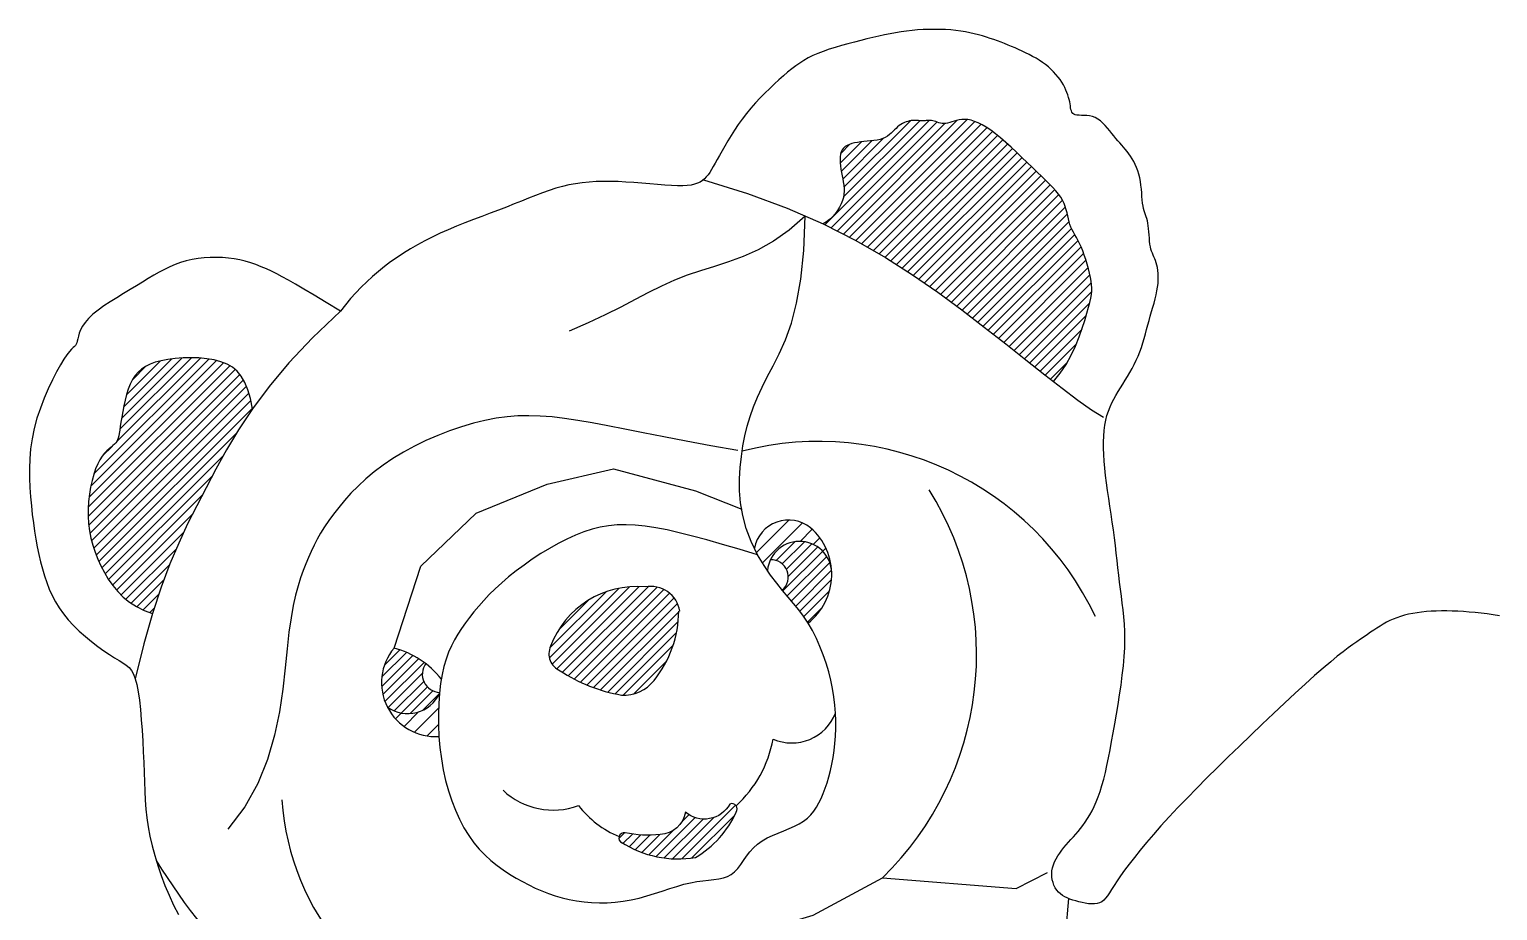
# Model space of a CAD drawing. Header units: inches. Extents: x 4.1 to 46.6, y 13.1 to 37.9.
# Drawn here: x 10.8319 to 11.1052, y 32.657 to 32.8211 of the extents above; entities that cross this region are included whole.
import ezdxf

# ---------------------------------------------------------------- set-up
doc = ezdxf.new("R2010")
doc.units = ezdxf.units.IN
doc.header["$MEASUREMENT"] = 0
for name, color, linetype in [('02', 2, 'Continuous'), ('4', 4, 'Continuous'), ('8', 8, 'Continuous')]:
    doc.layers.add(name, color=color, linetype=linetype)
pattern_1 = [(44.99999999999999, (10.61889307763661, 32.3873573495994), (-0.0008624439988776083, 0.0008624439988776087), [])]
pattern_2 = [(44.99999999999999, (10.61889307763661, 32.3873573495994), (-0.001509276998035815, 0.001509276998035815), [])]

msp = doc.modelspace()

# ---------------------------------------------------------------- hatches: boundary and pattern name
at = {"layer": '8'}
h = msp.add_hatch(dxfattribs=at)
h.set_pattern_fill('ANSI31', color=256, scale=0.009757440000000003, style=0)
h.set_pattern_definition(pattern_1)
h.paths.add_polyline_path([(10.99630745550851, 32.77538040011589), (11.00101178539219, 32.77211892916696), (11.00543547542068, 32.76885851190767), (11.00964676732431, 32.76563711236398), (11.01364190601046, 32.76250752772197), (11.01739913648228, 32.75952626347592), (11.02089670374292, 32.75674982510557), (11.02250477838564, 32.75549227158356), (11.02377279432724, 32.75702677372195), (11.02487498805161, 32.75866968314679), (11.02582465372282, 32.76037436060599), (11.02663508573781, 32.7620941668329), (11.02731957802783, 32.76378246257539), (11.02789142475697, 32.76539260858138), (11.02836392055499, 32.7668779655842), (11.02875035912032, 32.7681918943463), (11.02906244787621, 32.7693018447799), (11.02930554495427, 32.77023162360004), (11.02948342174525, 32.77101912665697), (11.02959984963994, 32.77170224983004), (11.02965859956342, 32.77231888901318), (11.02966344290647, 32.77290694008573), (11.02961815105985, 32.77350429892707), (11.0295264951815, 32.77414886140198), (11.02939243129688, 32.77486873546607), (11.02922065513442, 32.77565287739438), (11.02901604682441, 32.77648045555273), (11.02878348696279, 32.77733063823419), (11.02852785614553, 32.77818259383369), (11.02825403473574, 32.77901549065885), (11.02796690286371, 32.77980849707549), (11.0276713411254, 32.78054078140579), (11.02737223011675, 32.78119734784289), (11.02707444996807, 32.78178654380193), (11.0267828812753, 32.78232255253991), (11.02650240463439, 32.78281955734295), (11.02623790017563, 32.78329174146805), (11.02599424849498, 32.78375328814312), (11.02577632972273, 32.78421838066882), (11.02558902492049, 32.78470120227306), (11.02543418206508, 32.7852126859116), (11.02530152308057, 32.78575076316068), (11.02517773750472, 32.78631011532437), (11.02504951534095, 32.78688542364856), (11.0249035458942, 32.78747136940822), (11.02472651940073, 32.78806263389291), (11.02450512539829, 32.78865389836304), (11.02422605365749, 32.7892398440936), (11.02387828616659, 32.78981781172209), (11.0234599742503, 32.79039577933602), (11.02297156168382, 32.79098438435634), (11.02241349200952, 32.79159426426216), (11.02178620900261, 32.79223605648897), (11.02109015643831, 32.79292039847226), (11.02032577762614, 32.79365792766205), (11.01949351657416, 32.79445928150838), (11.01859633116285, 32.79532955712514), (11.01764723546106, 32.79625169026716), (11.01666175834137, 32.79720307639676), (11.01565542867641, 32.79816111093263), (11.01464377464029, 32.799103189308), (11.01364232533845, 32.80000670698522), (11.01266660894501, 32.8008490593684), (11.01173215456541, 32.80160764190535), (11.01085138487863, 32.80226443005543), (11.01002429965186, 32.80281971929529), (11.00924779362279, 32.80327838509859), (11.00851876083064, 32.80364530298269), (11.00783409578028, 32.8039253484358), (11.0071906922781, 32.80412339691705), (11.00658544482897, 32.80424432395833), (11.00601524793777, 32.80429300503332), (11.00547721729848, 32.8042760146682), (11.00496935685399, 32.80420672355561), (11.00448989150348, 32.80410020138245), (11.00403704661178, 32.80397151787932), (11.00360904777656, 32.80383574273313), (11.00320411989699, 32.80370794567446), (11.00282048857073, 32.80360319640479), (11.00245637892979, 32.80353656465471), (11.00211009037915, 32.80351890944169), (11.00178021778586, 32.80354424725104), (11.00146543005715, 32.80360238382585), (11.00116439656588, 32.80368312496742), (11.00087578575361, 32.80377627646251), (11.00059826676036, 32.80387164409788), (11.00033050895902, 32.80395903364573), (11.00007118079114, 32.80402825090735), (10.99981895139675, 32.80407168712284), (10.99957248968306, 32.80409207556389), (10.99933046479012, 32.80409473491184), (10.99909154562513, 32.80408498393538), (10.99885440132815, 32.80406814131587), (10.99861770057353, 32.80404952577831), (10.99838011226851, 32.80403445607683), (10.99814030578594, 32.80402825090735), (10.99789702360752, 32.80403452994236), (10.99764930484119, 32.80405011676069), (10.99739626193653, 32.80407013583047), (10.99713700757596, 32.80408971167802), (10.99687065444189, 32.8041039688151), (10.99659631498392, 32.80410803172438), (10.99631310211728, 32.80409702491764), (10.99602012852441, 32.80406607292119), (10.99571709804471, 32.80401103893112), (10.99540608147393, 32.80393074101178), (10.99508974099766, 32.80382473594094), (10.99477073810297, 32.80369258048179), (10.99445173544112, 32.80353383141212), (10.99413539496484, 32.80334804552425), (10.99382437839407, 32.80313477956682), (10.99352134791437, 32.80289359031761), (10.99322711703601, 32.80262565972683), (10.99293510456803, 32.80233867037626), (10.99263688087697, 32.80204193004923), (10.99232401563089, 32.80174474647086), (10.99198807942915, 32.80145642745359), (10.99162064217265, 32.80118628072253), (10.99121327422793, 32.80094361406103), (10.99075754549588, 32.80073773520874), (10.99024835395861, 32.80057499710986), (10.98969390759478, 32.80044993329378), (10.98910574199866, 32.80035412243618), (10.98849539253163, 32.8002791432564), (10.98787439478795, 32.8002165744447), (10.98725428459468, 32.80015799467677), (10.98664659708041, 32.80009498265738), (10.9860628680722, 32.80001911709135), (10.98551337611164, 32.79992256763674), (10.98500337129693, 32.79979986780839), (10.98453684644076, 32.79964614211806), (10.98411779505435, 32.79945651506299), (10.98375020995039, 32.79922611114037), (10.98343808417442, 32.79895005486199), (10.98318541100483, 32.79862347071051), (10.98299618348713, 32.7982414831977), (10.98287232410397, 32.7978015806921), (10.98280747355196, 32.79731070709116), (10.98279320196482, 32.79677817014911), (10.98282107970911, 32.79621327766384), (10.98288267691854, 32.79562533737501), (10.98296956349398, 32.79502365705142), (10.98307330956916, 32.79441754449093), (10.98318548574346, 32.79381630743322), (10.98329744003016, 32.79322703752135), (10.98339963335778, 32.79264796183728), (10.98348230500008, 32.79207509135179), (10.98353569399799, 32.79150443700658), (10.98355003962527, 32.79093200974333), (10.98351558092284, 32.79035382053283), (10.98342255693163, 32.78976588031676), (10.98326120715822, 32.78916420006593), (10.98302432665835, 32.78854762496942), (10.98271493640962, 32.7879263373807), (10.98233861363727, 32.78731335385694), (10.98190093579936, 32.78672169098448), (10.98140747965547, 32.78616436536416), (10.98086382289651, 32.78565439356774), (10.98027554228204, 32.78520479216698), (10.97964821550298, 32.78482857776274), (10.98571191173281, 32.78176948015337), (10.99123624460074, 32.77860866902213)])
h = msp.add_hatch(dxfattribs=at)
h.set_pattern_fill('ANSI31', color=256, scale=0.009757440000000003, style=0)
h.set_pattern_definition(pattern_1)
h.paths.add_polyline_path([(10.84811465050328, 32.74418666201112), (10.8477606110205, 32.74381281958361), (10.8474681736366, 32.74355610876685), (10.84712699664991, 32.74327548755267), (10.8467475241446, 32.74295400128634), (10.84634020067054, 32.74257469531315), (10.84591547007906, 32.74212061496385), (10.84548377668719, 32.74157480559828), (10.8450555645791, 32.74092031254716), (10.8446412780718, 32.74014018117035), (10.84425092632185, 32.73922347062492), (10.84389277737822, 32.73818329541703), (10.84357466459508, 32.73703878387917), (10.84330442086096, 32.73580906432929), (10.84308987953003, 32.73451326509988), (10.84293887372363, 32.73317051453799), (10.84285923679593, 32.73179994094701), (10.84285880140263, 32.73042067268855), (10.84294387795265, 32.72904897605352), (10.84311468390982, 32.72768966938477), (10.84336991379271, 32.72634470895449), (10.84370826211992, 32.72501605110759), (10.84412842317718, 32.7237056521308), (10.84462909171592, 32.72241546832541), (10.84520896202187, 32.72114745599268), (10.84586672884646, 32.71990357146299), (10.8466031756648, 32.71868818633541), (10.84742744387361, 32.71751533338559), (10.84835076429184, 32.71640146070152), (10.84938436727273, 32.71536301637119), (10.85053948363523, 32.71441644849713), (10.85182734396543, 32.71357820513825), (10.85325917908224, 32.71286473439707), (10.85484621910612, 32.71229248434705), (10.85645381085808, 32.71720213008396), (10.85807092724602, 32.72152455852941), (10.8597062670556, 32.72539839879485), (10.86136852860685, 32.72896228002085), (10.86306641091826, 32.73235483131887), (10.8648086125427, 32.73571468184403), (10.86662027243759, 32.73916200113766), (10.86859229164432, 32.74274312057699), (10.87083201114322, 32.74648591189637), (10.87344677238028, 32.75041824688836), (10.87304144147086, 32.75232748888541), (10.87256229975495, 32.75395519489123), (10.87199925216149, 32.75532568547808), (10.87134220315377, 32.75646328117458), (10.87058105742793, 32.75739230255297), (10.8697057199129, 32.75813707017099), (10.86870609483915, 32.75872190458634), (10.86757208736847, 32.75917112634218), (10.86630141296658, 32.75950623433621), (10.86492303297157, 32.75973744072419), (10.86347371949117, 32.75987213598731), (10.86199024486589, 32.7599177106504), (10.86050938143629, 32.7598815551801), (10.85906790107722, 32.75977106008671), (10.8577025765949, 32.7595936158514), (10.8564501798642, 32.75935661296992), (10.85533925149824, 32.75906512336681), (10.85436540287222, 32.75871494457991), (10.85351601456526, 32.75829955560496), (10.85277846599232, 32.75781243542318), (10.85214013726684, 32.75724706300119), (10.85158840826946, 32.75659691732019), (10.8511106588808, 32.75585547736139), (10.8506942692143, 32.75501622209143), (10.85032814209583, 32.75407871680093), (10.85000727306354, 32.75306687187279), (10.84972818106647, 32.75201068399932), (10.84948738412234, 32.75094014988738), (10.84928140118021, 32.74988526621476), (10.84910675095628, 32.74887602967377), (10.84895995193395, 32.74794243695672), (10.84883752282943, 32.74711448475594), (10.8487348941085, 32.74641419962157), (10.84864314463223, 32.74583172757869), (10.84855226570974, 32.74534924451021), (10.84840182288784, 32.74474709936933)])
h = msp.add_hatch(dxfattribs=at)
h.set_pattern_fill('ANSI31', color=256, scale=0.01707552000000001, style=0)
h.set_pattern_definition(pattern_2)
h.paths.add_polyline_path([(10.96685187918368, 32.72446813522131), (10.96746420701268, 32.72323696777042), (10.96868556346047, 32.72120558821646), (10.96927573256428, 32.72033015759828, -0.8936376076474748), (10.9812176330411, 32.72045022754631, 0.1959474522469344), (10.97732230535942, 32.72827074992986, 0.5627393914861094)])
h = msp.add_hatch(dxfattribs=at)
h.set_pattern_fill('ANSI31', color=256, scale=0.009757440000000003, style=0)
h.set_pattern_definition(pattern_1)
h.paths.add_polyline_path([(10.97203821227188, 32.71665051732728), (10.97209748396884, 32.71657720662645), (10.97314570848133, 32.71534187120145), (10.97414687559242, 32.71416970137673), (10.97509947516258, 32.71300635899118), (10.9760019975179, 32.7117975058691), (10.97685264706845, 32.71050034299427, 0.2492481817465501), (10.9812176330411, 32.72045022754631, 0.7513221900297209), (10.96982170854929, 32.72228730720693, -0.7142857502801714)])
h = msp.add_hatch(dxfattribs=at)
h.set_pattern_fill('ANSI31', color=256, scale=0.009757440000000003, style=0)
h.set_pattern_definition(pattern_1)
edge = h.paths.add_edge_path()
edge.add_arc((10.94758318265841, 32.71186708691292), 0.005470739555793243, 9.247015181568958, 101.2215043034265)
edge.add_arc((10.94494732291994, 32.70017004707015), 0.01713538083289598, 84.738835207375, 159.4214848526291)
edge.add_arc((10.93205827660168, 32.70480515804618), 0.003444869035504707, 156.2426398769588, 246.7997600873167)
edge.add_arc((10.94702433189403, 32.7261575532697), 0.02945524235351039, 236.3465860135226, 260.4388093501113)
edge.add_arc((10.94256370099075, 32.7042586476571), 0.007160205699613929, 266.5417705769819, 321.7060563054242)
edge.add_arc((10.93190270301037, 32.71288201587979), 0.02087189489277971, 321.2629848879787, 359.6271294582965)
h = msp.add_hatch(dxfattribs=at)
h.set_pattern_fill('ANSI31', color=256, scale=0.009757440000000003, style=0)
h.set_pattern_definition(pattern_1)
h.paths.add_polyline_path([(10.8985488359281, 32.6948738737747, 0.4740651728653431), (10.90824667927112, 32.6974343016964), (10.90826679514024, 32.69760764445985, -0.5957954414158416), (10.90568119361299, 32.70295675343826, 0.1000893543782242), (10.89979069940048, 32.70585381589356, 0.3000361602953768)])
h = msp.add_hatch(dxfattribs=at)
h.set_pattern_fill('ANSI31', color=256, scale=0.01707552000000001, style=0)
h.set_pattern_definition(pattern_2)
h.paths.add_polyline_path([(10.8985488359281, 32.6948738737747, 0.3000361602952227), (10.90815210369649, 32.68940774132082), (10.90805806456368, 32.69148926811343), (10.90804463023554, 32.69353697509089), (10.90810857647332, 32.69552670527358), (10.90824667927112, 32.6974343016964, -0.4740651728651628)])
h = msp.add_hatch(dxfattribs=at)
h.set_pattern_fill('ANSI31', color=256, scale=0.009757440000000003, style=0)
h.set_pattern_definition(pattern_1)
edge = h.paths.add_edge_path()
edge.add_arc((10.95262200835182, 32.68595040738344), 0.01934727524208042, 236.8980514663324, 279.7000404194616)
edge.add_arc((10.94659323981958, 32.68287669369525), 0.01849812662195935, 300.1414786951407, 335.8264365200685)
edge.add_arc((10.96266277276064, 32.6758912069503), 0.0009989784836987026, 323.8331685589244, 471.9731184757754)
edge.add_arc((10.95753811103, 32.67943832410404), 0.005425761064419122, 229.6770926227171, 331.1177271232218, ccw=False)
edge.add_arc((10.94917543978173, 32.67607502402748), 0.004912939348431182, 271.46256657743317, 350.94332358516345, ccw=False)
edge.add_arc((10.94693688542421, 32.69069321881128), 0.01967208548770662, 257.8184575916253, 276.9017873370969, ccw=False)
edge.add_arc((10.9426115831898, 32.67048779595595), 0.000991712428606704, 79.87747725647833, 247.0245620292551)

# ---------------------------------------------------------------- linework, layer by layer
at = {"layer": '02'}
for points in [[(11.10554153313163, 32.71183313119857), (11.10437201922062, 32.7120378440641), (11.10322429429974, 32.7122104247874), (11.1020973206428, 32.71235398293814), (11.10099006098929, 32.71247162808598), (11.0999014773802, 32.71256646977147), (11.09883053255501, 32.71264161756429), (11.09777670753422, 32.71269949000728), (11.09674155879068, 32.71273974157978), (11.09572716154392, 32.71276133576342), (11.09473559078063, 32.71276323605437), (11.09376892148751, 32.71274440591972), (11.09282922911692, 32.7127038088411), (11.09191858888838, 32.71264040828558), (11.09103907555576, 32.71255316774935), (11.09019224582474, 32.71244122345982), (11.08937758071582, 32.71230440265666), (11.08859404273565, 32.71214270535441), (11.08784059439088, 32.71195613156763), (11.08711619795534, 32.71174468129632), (11.08641981593567, 32.71150835454048), (11.0857504106057, 32.71124715131467), (11.0851069447049, 32.71096107163342), (11.0844875157741, 32.71065046098832), (11.08388676312055, 32.71031704692453), (11.08329846131849, 32.70996290246424), (11.08271638470936, 32.70959010065874), (11.08213430833305, 32.70920071454478), (11.081546006531, 32.70879681714453), (11.08094525387745, 32.70838048149474), (11.08032582494664, 32.7079537806467), (11.0796790733398, 32.707514296043), (11.07898666853319, 32.70704164279326), (11.07822785949568, 32.70651094439839), (11.07738189449768, 32.70589732435931), (11.07642802227522, 32.70517590623516), (11.07534549133155, 32.70432181349773), (11.0741135504027, 32.7033101696916), (11.07271144799191, 32.70211609833225), (11.0711267334805, 32.7007237060798), (11.06938015813242, 32.6991530323476), (11.06750077362406, 32.69743309969365), (11.06551763233031, 32.69559293067599), (11.06345978592756, 32.6936615478817), (11.06135628632504, 32.69166797383971), (11.05923618589762, 32.68964123113713), (11.05712853608887, 32.68761034233196), (11.0550591033348, 32.68560052940032), (11.05304051171291, 32.68362181206342), (11.05108209889616, 32.68168040944605), (11.04919320325601, 32.67978254065841), (11.04738316293108, 32.67793442485439), (11.04566131606001, 32.67614228114419), (11.0440370007814, 32.67441232865261), (11.04251955500106, 32.67275078651895), (11.04111641486409, 32.67116352836186), (11.03982740737732, 32.6696550457464), (11.03865045732121, 32.66822948478969), (11.03758348970908, 32.66689099153612), (11.03662442932139, 32.66564371208827), (11.03577120117146, 32.66449179249051), (11.03502173003974, 32.66343937885998), (11.0343739404739, 32.66249061727015), (11.03382281800035, 32.66164827175547), (11.03335158833536, 32.66090957826694), (11.03294053770836, 32.66027039073109), (11.03256995234872, 32.65972656307443), (11.03222011848587, 32.65927394920894), (11.03187132188353, 32.65890840306113), (11.03150384923677, 32.65862577855754), (11.03109798630933, 32.65842192959556), (11.03063903450268, 32.65829201911859), (11.03013235450956, 32.6582284459337), (11.02958832196194, 32.65822291790849), (11.02901731249179, 32.65826714283779), (11.02842970196392, 32.65835282857464), (11.02783586624312, 32.65847168292842), (11.02724618072855, 32.65861541375219), (11.02667102128501, 32.65877572885532), (11.02611938006478, 32.65894658188793), (11.02559471576708, 32.6591309096448), (11.02509910361144, 32.65933389474688), (11.02463461858454, 32.65956071981512), (11.02420333567309, 32.65981656744137), (11.02380733032945, 32.66010662024658), (11.02344867730747, 32.66043606086626), (11.02312945205952, 32.66081007187771), (11.02285190256546, 32.66123176286513), (11.02261896831217, 32.66169595123668), (11.02243376247819, 32.66219538132012), (11.02229939731072, 32.66272279748685), (11.02221898575547, 32.66327094407919), (11.02219564052533, 32.66383256543944), (11.02223247410032, 32.66440040593901), (11.02233259942616, 32.66496720990565), (11.02249739974971, 32.66552693097495), (11.02272134161788, 32.66607835988273), (11.02299716187875, 32.66662149661445), (11.02331759738038, 32.66715634118466), (11.02367538566935, 32.66768289357881), (11.02406326336089, 32.6682011537969), (11.02447396776873, 32.66871112185348), (11.02490023574094, 32.66921279773399), (11.02533566909145, 32.66970721797136), (11.0257773278677, 32.67019956515745), (11.02622313685018, 32.67069605841701), (11.02667102128501, 32.67120291687482), (11.02711890571985, 32.6717263596411), (11.02756471493515, 32.67227260584062), (11.02800637417707, 32.67284787459815), (11.0284418077604, 32.67345838503846), (11.02886911369163, 32.67411018352598), (11.02928708148423, 32.67480862541291), (11.02969467341202, 32.67555889332019), (11.0300908522145, 32.67636616983967), (11.03047458016547, 32.67723563757775), (11.0308448197716, 32.67817247916994), (11.03120053353953, 32.67918187717899), (11.03154068351026, 32.68026901424039), (11.0318649241631, 32.6814378636673), (11.0321756764711, 32.68268756171622), (11.03247605314712, 32.68401603532132), (11.03276916667122, 32.68542121144586), (11.03305812998909, 32.68690101705309), (11.03334605581361, 32.68845337910628), (11.03363605662483, 32.69007622455413), (11.03393124536845, 32.69176748034536), (11.03423265930499, 32.69352196388812), (11.03453303574818, 32.69532205432645), (11.03482303632657, 32.69714702126387), (11.03509332313436, 32.69897613426022), (11.03533455803293, 32.700788662919), (11.03553740265082, 32.70256387681459), (11.03569251931506, 32.70428104555052), (11.03579056942138, 32.70591943871571), (11.03582532800968, 32.70746437226356), (11.03580302004005, 32.70892534761973), (11.03573298411678, 32.71031791263252), (11.03562455814566, 32.71165761507748), (11.03548708003248, 32.71296000278838), (11.03532988838154, 32.7142406235553), (11.03516232086579, 32.71551502522655), (11.0349937158567, 32.71679875559224), (11.03483133627336, 32.71810459840802), (11.03467414462241, 32.71943428120451), (11.034519028191, 32.7207867674488), (11.03436287403341, 32.72216102063706), (11.03420256966959, 32.72355600422182), (11.03403500215384, 32.72497068167016), (11.03385705900612, 32.7264040164637), (11.03366562751356, 32.72785497208409), (11.03345915097046, 32.72932130271968), (11.03324229879539, 32.73079592548768), (11.03302129641409, 32.73227054824113), (11.03280236901949, 32.73373687883307), (11.03259174227017, 32.73518662511654), (11.03239564135905, 32.73661149493003), (11.0322202919447, 32.73800319612658), (11.03207191922004, 32.73935343655924), (11.03195605710383, 32.7406551333452), (11.03187547255541, 32.74190604067283), (11.03183224032867, 32.74310512200921), (11.03182843587595, 32.74425134083597), (11.03186613418396, 32.74534366060564), (11.03194741047221, 32.74638104477074), (11.03207433996025, 32.74736245682746), (11.03224899740192, 32.74828686022832), (11.03247224799591, 32.74915477321068), (11.03274011383067, 32.74997293319487), (11.03304740743945, 32.75074963232785), (11.03338894088986, 32.7514931628148), (11.03375952601667, 32.75221181680266), (11.03415397535312, 32.75291388648205), (11.03456710096683, 32.75360766404359), (11.03499371492538, 32.75430144163423), (11.03542862929638, 32.75500230218043), (11.03586665638025, 32.75571249145017), (11.0363026082446, 32.75643304594726), (11.03673129718985, 32.75716500220463), (11.03714753528359, 32.75790939671154), (11.03754613459344, 32.75866726598636), (11.03792190765265, 32.75943964654746), (11.03826966606314, 32.76022757486956), (11.03858595182422, 32.76103139647333), (11.03887422316942, 32.76184869280135), (11.03913966803114, 32.76267635431307), (11.03938747410896, 32.76351127143883), (11.03962282956812, 32.76435033463807), (11.03985092210817, 32.76519043432657), (11.0400769394287, 32.76602846094923), (11.0403060694621, 32.76686130498004), (11.04054159791443, 32.76768602958057), (11.04077920158628, 32.76850038898286), (11.0410126550519, 32.7693023101356), (11.04123573265272, 32.77008972001661), (11.04144220919582, 32.77086054558916), (11.04162585902262, 32.77161271380194), (11.04178045717302, 32.77234415161823), (11.04189977775562, 32.77305278601582), (11.04197918324965, 32.77373644973434), (11.04202038728866, 32.77439259854603), (11.04202669117834, 32.77501859404313), (11.04200139622438, 32.77561179780335), (11.04194780419814, 32.77616957137528), (11.04186921593967, 32.77668927632206), (11.04176893322031, 32.77716827423595), (11.04165025711293, 32.77760392668009), (11.04151674084599, 32.77799626504296), (11.04137294301066, 32.77835600007259), (11.04122367458652, 32.77869651231325), (11.04107374585467, 32.77903118233829), (11.04092796732905, 32.77937339069197), (11.04079114975642, 32.77973651793312), (11.04066810341786, 32.78013394464963), (11.04056363906014, 32.78057905137123), (11.040480837964, 32.78108039727252), (11.04041586424458, 32.78162725591849), (11.04036315255101, 32.78220407950451), (11.04031713799807, 32.78279532018226), (11.0402722552349, 32.78338543013254), (11.04022293937626, 32.7839588615507), (11.04016362530413, 32.78450006657388), (11.04008874743479, 32.78499349739744), (11.03999454881298, 32.78542905579255), (11.0398845039704, 32.78581844186286), (11.03976389467019, 32.7861788053315), (11.03963800314116, 32.78652729589251), (11.03951211161214, 32.78688106326902), (11.03939150231193, 32.78725725716961), (11.03928145723651, 32.78767302728832), (11.03918725884753, 32.78814552334828), (11.03911209808896, 32.7886868380929), (11.03905080286088, 32.78928883640495), (11.03899611047703, 32.78993832621657), (11.03894075778547, 32.79062211544536), (11.0388774818671, 32.79132701200891), (11.03879901957001, 32.79203982385391), (11.03869810820791, 32.79274735886887), (11.03856748439605, 32.79343642500046), (11.03840175624239, 32.79409613879855), (11.03820301456611, 32.79472485122554), (11.03797522074777, 32.79532322187609), (11.03772233686644, 32.79589191037397), (11.03744832406986, 32.79643157628473), (11.03715714420426, 32.79694287923215), (11.03685275911587, 32.79742647881088), (11.03653913018528, 32.79788303461558), (11.03621944858926, 32.79831430556536), (11.0358938249224, 32.79872644800801), (11.03556159817848, 32.79912671755758), (11.03522210851546, 32.79952236988632), (11.03487469562563, 32.7999206606228), (11.0345186992013, 32.80032884543928), (11.03415345893475, 32.80075417994979), (11.03377831451829, 32.80120391984113), (11.0333924955153, 32.80168158298059), (11.03299479167211, 32.80217573624853), (11.0325838823733, 32.80267120872034), (11.0321584472363, 32.80315282952964), (11.03171716541286, 32.80360542776637), (11.0312587165204, 32.8040138325496), (11.03078177994351, 32.80436287295473), (11.03028503553244, 32.80463737810081), (11.0297693631542, 32.80482767381639), (11.02924444716658, 32.80494607266613), (11.02872217217694, 32.80501038401147), (11.02821442325833, 32.80503841712655), (11.02773308525096, 32.80504798135829), (11.02729004299502, 32.80505688599536), (11.02689718133072, 32.80508294037011), (11.02656638533111, 32.80514395377125), (11.02630568788621, 32.80525410770954), (11.02610771664652, 32.80541307238039), (11.02596124638106, 32.8056168901285), (11.02585505255732, 32.80586160334227), (11.02577791110846, 32.80614325436639), (11.02571859657067, 32.80645788558925), (11.02566588510993, 32.80680153937013), (11.02560855172808, 32.80717025806828), (11.0255368024041, 32.8075604138767), (11.0254465653957, 32.80796969814858), (11.02533519970487, 32.8083961321145), (11.02520006433363, 32.8088377369468), (11.02503851805116, 32.80929253383241), (11.02484791985947, 32.80975854398733), (11.02462562852773, 32.81023378858393), (11.02436900282513, 32.81071628882367), (11.0240759521653, 32.81120384604313), (11.02374658667716, 32.81169338206112), (11.02338156620274, 32.81218159887524), (11.02298155128258, 32.81266519845397), (11.02254720245722, 32.81314088278035), (11.02207917980152, 32.8136053538374), (11.02157814339037, 32.81405531359363), (11.02104475399713, 32.81448746403206), (11.02048033177155, 32.81489927665555), (11.01988883832703, 32.81529130116272), (11.01927489581752, 32.81566485672832), (11.01864312616411, 32.81602126258534), (11.01799815082225, 32.81636183793765), (11.01734459217872, 32.81668790198913), (11.01668707192178, 32.8170007739582), (11.01603021173972, 32.81730177304874), (11.01537742353278, 32.81759210852491), (11.01472727609101, 32.81787254995018), (11.01407712888206, 32.81814375691923), (11.0134243404423, 32.81840638905581), (11.01276626977372, 32.81866110595459), (11.01210027587834, 32.81890856725389), (11.01142371752533, 32.81914943253381), (11.01073395371671, 32.81938436141812), (11.01002823309275, 32.81961346384654), (11.00930336494233, 32.81983465106626), (11.00855604726124, 32.82004528465498), (11.00778297920945, 32.8202427261904), (11.00698085901561, 32.82042433723566), (11.00614638560685, 32.82058747938302), (11.00527625767748, 32.82072951419562), (11.00436717392179, 32.82084780326571), (11.00341759323376, 32.8209401478862), (11.00243301856565, 32.82100610832734), (11.0014207123709, 32.82104568458911), (11.00038793780143, 32.82105887668607), (10.99934195777635, 32.82104568458911), (10.99829003544758, 32.82100610832734), (10.99723943326856, 32.8209401478862), (10.99619741485688, 32.82084780326571), (10.99516882169294, 32.82072929433073), (10.99414881183068, 32.82058572043482), (10.99313012258384, 32.8204184007964), (10.99210549080047, 32.82022865461934), (10.99106765356149, 32.82001780113663), (10.99000934794779, 32.81978715955213), (10.98892331104028, 32.81953804906973), (10.98780227968703, 32.81927178892241), (10.98664284291911, 32.81898947844914), (10.98545699500713, 32.81869133752937), (10.98426058310318, 32.81837736611945), (10.98306945319521, 32.81804756423392), (10.98189945196967, 32.81770193188734), (10.98076642611298, 32.81734046903605), (10.97968622207875, 32.81696317569461), (10.9786746863206, 32.81657005184846), (10.97774238283048, 32.81616021803805), (10.97687874784927, 32.81572927687833), (10.97606793445769, 32.81527195156835), (10.97529409620213, 32.81478296524895), (10.97454138686183, 32.81425704111919), (10.97379395951751, 32.81368890233446), (10.97303596771556, 32.81307327206471), (10.97225156523521, 32.81240487347989), (10.97142930728617, 32.81168007877298), (10.97057535619709, 32.81090185615633), (10.96970027619275, 32.81007482285079), (10.96881463219646, 32.8092035961063), (10.96792898796733, 32.80829279315824), (10.96705390819582, 32.80734703121291), (10.96619995710674, 32.80637092752025), (10.9653776991577, 32.80536909930109), (10.96459604780424, 32.80434737306953), (10.96385731389049, 32.8033164123963), (10.96316215818982, 32.80228809015992), (10.96251124031144, 32.80127427920982), (10.96190522126156, 32.80028685240998), (10.96134476064938, 32.79933768263894), (10.96083051924828, 32.79843864273155), (10.96036315690029, 32.79760160555182), (10.95994168360951, 32.79683580557051), (10.95955850583735, 32.79613992355465), (10.95920438020724, 32.79551000189261), (10.95887006264414, 32.79494208295822), (10.95854630930583, 32.79443220915439), (10.95822387658293, 32.79397642282586), (10.9578935204004, 32.7935707663901), (10.95754599738169, 32.79321128219183), (10.95717107299018, 32.79289478218291), (10.95675455130871, 32.79262115640907), (10.9562812464242, 32.79239106447952), (10.95573597195792, 32.79220516603257), (10.95510354153114, 32.7920641206629), (10.9543687692308, 32.79196858796516), (10.95351646844532, 32.79191922757767), (10.95253145326163, 32.79191669909508), (10.95140525027412, 32.79195979325326), (10.95015623657267, 32.7920398252509), (10.94880950291875, 32.79214624144245), (10.94739013914253, 32.79226848812417), (10.94592323600548, 32.79239601165048), (10.94443388380344, 32.79251825834675), (10.94294717236656, 32.79262467452375), (10.94148819268915, 32.79270470653594), (10.94007675213973, 32.79274911989799), (10.93871153080138, 32.79275395699827), (10.93738592582989, 32.79271657944358), (10.93609333414818, 32.79263434879707), (10.93482715337771, 32.79250462665098), (10.93358078090708, 32.79232477459757), (10.93234761365923, 32.79209215424365), (10.93112104925561, 32.79180412715235), (10.92989437472309, 32.79145959398468), (10.92866043727147, 32.79106361173493), (10.92741197374883, 32.7906227764079), (10.92614172146889, 32.79014368405208), (10.9248424170469, 32.78963293071595), (10.92350679756376, 32.78909711243344), (10.9221276003332, 32.78854282522391), (10.92069756197046, 32.78797666516496), (10.91921294111992, 32.78740379911781), (10.91768408221427, 32.78682367741297), (10.91612485078397, 32.786234321281), (10.91454911235954, 32.78563375187971), (10.91297073293711, 32.78501999042513), (10.91140357828002, 32.7843910580896), (10.90986151391874, 32.78374497608914), (10.90835840561661, 32.78307976559611), (10.90690536777723, 32.78239355773715), (10.90550251076232, 32.78168492339776), (10.90414719334106, 32.78095254333041), (10.90283677428263, 32.78019509836034), (10.90156861282188, 32.77941126925455), (10.90034006726231, 32.77859973682374), (10.89914849707159, 32.77775918183491), (10.89799126078609, 32.77688828509875), (10.89686601147289, 32.77598559059427), (10.89577157892521, 32.77504909509028), (10.89470708676848, 32.77407665855301), (10.89367165862816, 32.77306614094871), (10.89266441812973, 32.77201540222907), (10.89168448913145, 32.77092230237488), (10.89073099549162, 32.76978470133784), (10.88980306060287, 32.76860045908418)], [(11.02250477838564, 32.75549227158356), (11.02377279432724, 32.75702677372195), (11.02487498805161, 32.75866968314679), (11.02582465372282, 32.76037436060599), (11.02663508573781, 32.7620941668329), (11.02731957802783, 32.76378246257539), (11.02789142475697, 32.76539260858138), (11.02836392055499, 32.7668779655842), (11.02875035912032, 32.7681918943463), (11.02906244787621, 32.7693018447799), (11.02930554495427, 32.77023162360004), (11.02948342174525, 32.77101912665697), (11.02959984963994, 32.77170224983004), (11.02965859956342, 32.77231888901318), (11.02966344290647, 32.77290694008573), (11.02961815105985, 32.77350429892707), (11.0295264951815, 32.77414886140198), (11.02939243129688, 32.77486873546607), (11.02922065513442, 32.77565287739438), (11.02901604682441, 32.77648045555273), (11.02878348696279, 32.77733063823419), (11.02852785614553, 32.77818259383369), (11.02825403473574, 32.77901549065885), (11.02796690286371, 32.77980849707549), (11.0276713411254, 32.78054078140579), (11.02737223011675, 32.78119734784289), (11.02707444996807, 32.78178654380193), (11.0267828812753, 32.78232255253991), (11.02650240463439, 32.78281955734295), (11.02623790017563, 32.78329174146805), (11.02599424849498, 32.78375328814312), (11.02577632972273, 32.78421838066882), (11.02558902492049, 32.78470120227306), (11.02543418206508, 32.7852126859116), (11.02530152308057, 32.78575076316068), (11.02517773750472, 32.78631011532437), (11.02504951534095, 32.78688542364856), (11.0249035458942, 32.78747136940822), (11.02472651940073, 32.78806263389291), (11.02450512539829, 32.78865389836304), (11.02422605365749, 32.7892398440936), (11.02387828616659, 32.78981781172209), (11.0234599742503, 32.79039577933602), (11.02297156168382, 32.79098438435634), (11.02241349200952, 32.79159426426216), (11.02178620900261, 32.79223605648897), (11.02109015643831, 32.79292039847226), (11.02032577762614, 32.79365792766205), (11.01949351657416, 32.79445928150838), (11.01859633116285, 32.79532955712514), (11.01764723546106, 32.79625169026716), (11.01666175834137, 32.79720307639676), (11.01565542867641, 32.79816111093263), (11.01464377464029, 32.799103189308), (11.01364232533845, 32.80000670698522), (11.01266660894501, 32.8008490593684), (11.01173215456541, 32.80160764190535), (11.01085138487863, 32.80226443005543), (11.01002429965186, 32.80281971929529), (11.00924779362279, 32.80327838509859), (11.00851876083064, 32.80364530298269), (11.00783409578028, 32.8039253484358), (11.0071906922781, 32.80412339691705), (11.00658544482897, 32.80424432395833), (11.00601524793777, 32.80429300503332), (11.00547721729848, 32.8042760146682), (11.00496935685399, 32.80420672355561), (11.00448989150348, 32.80410020138245), (11.00403704661178, 32.80397151787932), (11.00360904777656, 32.80383574273313), (11.00320411989699, 32.80370794567446), (11.00282048857073, 32.80360319640479), (11.00245637892979, 32.80353656465471), (11.00211009037915, 32.80351890944169), (11.00178021778586, 32.80354424725104), (11.00146543005715, 32.80360238382585), (11.00116439656588, 32.80368312496742), (11.00087578575361, 32.80377627646251), (11.00059826676036, 32.80387164409788), (11.00033050895902, 32.80395903364573), (11.00007118079114, 32.80402825090735), (10.99981895139675, 32.80407168712284), (10.99957248968306, 32.80409207556389), (10.99933046479012, 32.80409473491184), (10.99909154562513, 32.80408498393538), (10.99885440132815, 32.80406814131587), (10.99861770057353, 32.80404952577831), (10.99838011226851, 32.80403445607683), (10.99814030578594, 32.80402825090735), (10.99789702360752, 32.80403452994236), (10.99764930484119, 32.80405011676069), (10.99739626193653, 32.80407013583047), (10.99713700757596, 32.80408971167802), (10.99687065444189, 32.8041039688151), (10.99659631498392, 32.80410803172438), (10.99631310211728, 32.80409702491764), (10.99602012852441, 32.80406607292119), (10.99571709804471, 32.80401103893112), (10.99540608147393, 32.80393074101178), (10.99508974099766, 32.80382473594094), (10.99477073810297, 32.80369258048179), (10.99445173544112, 32.80353383141212), (10.99413539496484, 32.80334804552425), (10.99382437839407, 32.80313477956682), (10.99352134791437, 32.80289359031761), (10.99322711703601, 32.80262565972683), (10.99293510456803, 32.80233867037626), (10.99263688087697, 32.80204193004923), (10.99232401563089, 32.80174474647086), (10.99198807942915, 32.80145642745359), (10.99162064217265, 32.80118628072253), (10.99121327422793, 32.80094361406103), (10.99075754549588, 32.80073773520874), (10.99024835395861, 32.80057499710986), (10.98969390759478, 32.80044993329378), (10.98910574199866, 32.80035412243618), (10.98849539253163, 32.8002791432564), (10.98787439478795, 32.8002165744447), (10.98725428459468, 32.80015799467677), (10.98664659708041, 32.80009498265738), (10.9860628680722, 32.80001911709135), (10.98551337611164, 32.79992256763674), (10.98500337129693, 32.79979986780839), (10.98453684644076, 32.79964614211806), (10.98411779505435, 32.79945651506299), (10.98375020995039, 32.79922611114037), (10.98343808417442, 32.79895005486199), (10.98318541100483, 32.79862347071051), (10.98299618348713, 32.7982414831977), (10.98287232410397, 32.7978015806921), (10.98280747355196, 32.79731070709116), (10.98279320196482, 32.79677817014911), (10.98282107970911, 32.79621327766384), (10.98288267691854, 32.79562533737501), (10.98296956349398, 32.79502365705142), (10.98307330956916, 32.79441754449093), (10.98318548574346, 32.79381630743322), (10.98329744003016, 32.79322703752135), (10.98339963335778, 32.79264796183728), (10.98348230500008, 32.79207509135179), (10.98353569399799, 32.79150443700658), (10.98355003962527, 32.79093200974333), (10.98351558092284, 32.79035382053283), (10.98342255693163, 32.78976588031676), (10.98326120715822, 32.78916420006593), (10.98302432665835, 32.78854762496942), (10.98271493640962, 32.7879263373807), (10.98233861363727, 32.78731335385694), (10.98190093579936, 32.78672169098448), (10.98140747965547, 32.78616436536416), (10.98086382289651, 32.78565439356774), (10.98027554228204, 32.78520479216698), (10.97964821550298, 32.78482857776274)], [(10.95735853518593, 32.79305303219465), (10.96555776828203, 32.79050460951569), (10.97295891474235, 32.78775170613247), (10.97964821550298, 32.78482857776274), (10.98571191173281, 32.78176948015337), (10.99123624460074, 32.77860866902213), (10.99630745550851, 32.77538040011589), (11.00101178539219, 32.77211892916696), (11.00543547542068, 32.76885851190767), (11.00964676732431, 32.76563711236398), (11.01364190601046, 32.76250752772197), (11.01739913648228, 32.75952626347592), (11.02089670374292, 32.75674982510557), (11.02411285302836, 32.75423471809066), (11.0270258298074, 32.75203744791091), (11.02961387885037, 32.75021452006061), (11.03185524585891, 32.74882244003405)], [(10.97630356512266, 32.7862901419476), (10.97332643884468, 32.78367290996997), (10.97040821825388, 32.78161040122089), (10.96755292410265, 32.78000266352777), (10.96476457760903, 32.778749744718), (10.96204719975825, 32.77775169263353), (10.95940481176834, 32.77690855510176), (10.95684143462452, 32.77612037995007), (10.95436108931202, 32.77528721502043), (10.95195684981766, 32.77432838383996), (10.949578000505, 32.77324031277843), (10.94716287873919, 32.77203870386168), (10.94464982235107, 32.77073925917378), (10.94197716824013, 32.76935768074057), (10.9390832542372, 32.76790967063155), (10.9359064172418, 32.76641093091624), (10.93238499508473, 32.76487716362047)], [(10.96746420701268, 32.72323696777042), (10.96623955112184, 32.72569930267221), (10.96532764173347, 32.72813224648874), (10.96469301291975, 32.73052573386397), (10.96430019875291, 32.73286969935455), (10.96411373283948, 32.73515407760445), (10.96409814925167, 32.73736880318486), (10.96421798159602, 32.73950381069611), (10.96443776394474, 32.74154903475304), (10.96472928467441, 32.74350004658211), (10.96509334961186, 32.74537496391443), (10.96553801912117, 32.74719754113633), (10.96607135426487, 32.74899153260506), (10.96670141494135, 32.75078069269242), (10.96743626174751, 32.75258877578474), (10.96828395551304, 32.75443953622474), (10.96925255613635, 32.75635672839874), (10.97033837138909, 32.75838237585143), (10.97149069448236, 32.76063157871707), (10.97264706603485, 32.76323770633192), (10.97374502643245, 32.76633412803224), (10.97472211629386, 32.77005421311063), (10.97551587553929, 32.77453133090333), (10.97606384502026, 32.7798988507466), (10.97630356512266, 32.7862901419476)], [(10.88980306060287, 32.76860045908418), (10.88713284632425, 32.77020203830492), (10.88489120294574, 32.77154590382), (10.88301647365327, 32.77266455322845), (10.88144700163278, 32.7735904841584), (10.88012113007019, 32.77435619420888), (10.87897720261711, 32.77499418099345), (10.87795356245945, 32.77553694215479), (10.87698855278316, 32.77601697529192), (10.87603022557917, 32.77646085792097), (10.87506546805847, 32.77687148710996), (10.87409087553854, 32.77724583982948), (10.87310304380256, 32.7775808930501), (10.87209856863367, 32.77787362372786), (10.87107404534939, 32.77812100886243), (10.87002606996569, 32.77832002539529), (10.86895123803291, 32.77846765029702), (10.867848225676, 32.77856123842233), (10.86672403038713, 32.77859965614792), (10.86558773093159, 32.77858214769097), (10.86444840560901, 32.77850795729776), (10.86331513225335, 32.77837632924368), (10.86219698962989, 32.77818650773136), (10.86110305557261, 32.77793773703618), (10.86004240884679, 32.77762926138988), (10.85902021875839, 32.77726108077789), (10.85802602003562, 32.77683621825875), (10.85704543887871, 32.77635845260104), (10.85606410125504, 32.77583156260246), (10.85506763289916, 32.77525932704614), (10.85404166024412, 32.77464552472978), (10.85297180902447, 32.77399393442195), (10.85184370520759, 32.77330833493491), (10.850650666554, 32.77259288290682), (10.84941677543569, 32.7718532465706), (10.84817380578491, 32.77109547198509), (10.84695353199962, 32.77032560525279), (10.84578772801208, 32.76954969243255), (10.84470816752176, 32.76877377962686), (10.84374662492658, 32.76800391290911), (10.84293487415883, 32.7672461383527), (10.84229510677281, 32.76650713185248), (10.84181118318114, 32.76579608847263), (10.84145738188411, 32.76512283306968), (10.84120798091638, 32.76449719051473), (10.84103725854541, 32.76392898566431), (10.84091949303868, 32.7634280433895), (10.840828962198, 32.76300418854683), (10.84073994452368, 32.7626672460074), (10.84062936580042, 32.76241797151036), (10.84048474374461, 32.76222084439817), (10.84029624289136, 32.76203127486681), (10.84005402917276, 32.76180467315592), (10.83974826712395, 32.76149644944692), (10.8393691224442, 32.7610620139649), (10.83890675990145, 32.76045677692039), (10.83835134519498, 32.75963614852392), (10.83769972556505, 32.75856876478522), (10.83697547977093, 32.75727616482348), (10.83620886857855, 32.75579311355708), (10.83543015298667, 32.75415437591894), (10.83466959399405, 32.75239471679836), (10.83395745259944, 32.75054890114282), (10.83332398956875, 32.74865169384159), (10.83279946613359, 32.74673785984217), (10.8324065779266, 32.74483699967553), (10.83213775958168, 32.74295805651221), (10.83197788083228, 32.74110480916445), (10.83191181117903, 32.73928103641541), (10.83192442012253, 32.73749051706275), (10.8320005769306, 32.73573702991874), (10.8321251515695, 32.7340243537956), (10.8322830130742, 32.73235626746194), (10.83246180512245, 32.73073566802944), (10.8326602669363, 32.72916192566211), (10.83287991144928, 32.72763352885252), (10.83312225182775, 32.72614896607868), (10.83338880053955, 32.72470672581861), (10.83368107144955, 32.72330529653576), (10.83400057679276, 32.72194316669359), (10.83434883020121, 32.72061882479923), (10.8347288573091, 32.71933063334021), (10.83514973688173, 32.71807645103129), (10.83562205991942, 32.71685401056769), (10.8361564176553, 32.71566104471734), (10.83676340202103, 32.71449528618999), (10.8374536037841, 32.71335446772449), (10.83823761487614, 32.71223632204513), (10.83912602606463, 32.71113858189076), (10.84012262061472, 32.71006137322277), (10.84120394572849, 32.70901439495086), (10.84233974064003, 32.70800973920726), (10.8434997445834, 32.70705949813876), (10.84465369609418, 32.70617576387761), (10.84577133463929, 32.70537062855604), (10.84682239898714, 32.70465618432084), (10.8477766283718, 32.70404452333335), (10.84861082261662, 32.70353753494149), (10.84933002506617, 32.7030962975887), (10.84994634011994, 32.70267168691956), (10.85047187241028, 32.70221457860774), (10.85091872610386, 32.70167584831236), (10.85129900560017, 32.70100637169256), (10.85162481529872, 32.70015702440745), (10.85190825959901, 32.69907868211615), (10.85215967781144, 32.69773834334504), (10.85238234795864, 32.69616749807486), (10.85257778320695, 32.69441375908085), (10.85274749648991, 32.69252473922555), (10.8528930012067, 32.69054805129875), (10.853015810058, 32.68853130813389), (10.85311743621017, 32.68652212253531), (10.85319939282957, 32.68456810733645), (10.85326518075775, 32.68270553680944), (10.85332625293407, 32.68092533102484), (10.85339604950744, 32.67920707152101), (10.85348801109242, 32.6775303398363), (10.85361557830359, 32.67587471750906), (10.85379219198833, 32.67421978607766), (10.85403129229556, 32.67254512706589), (10.85434631983983, 32.67083032201211), (10.85474767912413, 32.66906084692621), (10.85523362927373, 32.66724575579158), (10.85579939306947, 32.66539999704858), (10.85644019375789, 32.66353851913757), (10.85715125435266, 32.66167627051348), (10.85792779763463, 32.65982819961667), (10.85876504661749, 32.6580092548875), (10.85965822431493, 32.65623438479545)], [(10.88980306060287, 32.76860045908418), (10.8846147195832, 32.76363123165086), (10.88023078538711, 32.75896303500215), (10.87654391680147, 32.75456799733095), (10.87344677238028, 32.75041824688836), (10.87083201114322, 32.74648591189637), (10.86859229164432, 32.74274312057699), (10.86662027243759, 32.73916200113766), (10.8648086125427, 32.73571468184403), (10.86306641091826, 32.73235483131887), (10.86136852860685, 32.72896228002085), (10.8597062670556, 32.72539839879485), (10.85807092724602, 32.72152455852941), (10.85645381085808, 32.71720213008396), (10.85484621910612, 32.71229248434705), (10.85323945343728, 32.70665699216354), (10.85162481529872, 32.70015702440745)], [(10.87344677238028, 32.75041824688836), (10.87304144147086, 32.75232748888541), (10.87256229975495, 32.75395519489123), (10.87199925216149, 32.75532568547808), (10.87134220315377, 32.75646328117458), (10.87058105742793, 32.75739230255297), (10.8697057199129, 32.75813707017099), (10.86870609483915, 32.75872190458634), (10.86757208736847, 32.75917112634218), (10.86630141296658, 32.75950623433621), (10.86492303297157, 32.75973744072419), (10.86347371949117, 32.75987213598731), (10.86199024486589, 32.7599177106504), (10.86050938143629, 32.7598815551801), (10.85906790107722, 32.75977106008671), (10.8577025765949, 32.7595936158514), (10.8564501798642, 32.75935661296992), (10.85533925149824, 32.75906512336681), (10.85436540287222, 32.75871494457991), (10.85351601456526, 32.75829955560496), (10.85277846599232, 32.75781243542318), (10.85214013726684, 32.75724706300119), (10.85158840826946, 32.75659691732019), (10.8511106588808, 32.75585547736139), (10.8506942692143, 32.75501622209143), (10.85032814209583, 32.75407871680093), (10.85000727306354, 32.75306687187279), (10.84972818106647, 32.75201068399932), (10.84948738412234, 32.75094014988738), (10.84928140118021, 32.74988526621476), (10.84910675095628, 32.74887602967377), (10.84895995193395, 32.74794243695672), (10.84883752282943, 32.74711448475594), (10.8487348941085, 32.74641419962157), (10.84864314463223, 32.74583172757869), (10.84855226570974, 32.74534924451021), (10.84845224818449, 32.74494892629903), (10.84833308289993, 32.74461294881351), (10.84818476116519, 32.74432348795111), (10.84799727335806, 32.74406271958017), (10.8477606110205, 32.74381281958361), (10.8474681736366, 32.74355610876685), (10.84712699664991, 32.74327548755267), (10.8467475241446, 32.74295400128634), (10.84634020067054, 32.74257469531315), (10.84591547007906, 32.74212061496385), (10.84548377668719, 32.74157480559828), (10.8450555645791, 32.74092031254716), (10.8446412780718, 32.74014018117035), (10.84425092632185, 32.73922347062492), (10.84389277737822, 32.73818329541703), (10.84357466459508, 32.73703878387917), (10.84330442086096, 32.73580906432929), (10.84308987953003, 32.73451326509988), (10.84293887372363, 32.73317051453799), (10.84285923679593, 32.73179994094701), (10.84285880140263, 32.73042067268855), (10.84294387795265, 32.72904897605352), (10.84311468390982, 32.72768966938477), (10.84336991379271, 32.72634470895449), (10.84370826211992, 32.72501605110759), (10.84412842317718, 32.7237056521308), (10.84462909171592, 32.72241546832541), (10.84520896202187, 32.72114745599268), (10.84586672884646, 32.71990357146299), (10.8466031756648, 32.71868818633541), (10.84742744387361, 32.71751533338559), (10.84835076429184, 32.71640146070152), (10.84938436727273, 32.71536301637119), (10.85053948363523, 32.71441644849713), (10.85182734396543, 32.71357820513825), (10.85325917908224, 32.71286473439707), (10.85484621910612, 32.71229248434705)], [(10.96374993658858, 32.74261408925398), (10.9587237574556, 32.7435213182662), (10.95414453166771, 32.74438345422553), (10.94997558444041, 32.74519405527556), (10.94618024029072, 32.74594667954537), (10.9427218242013, 32.74663488517857), (10.939563660922, 32.74725223031876), (10.93666907520267, 32.74779227308048), (10.93400139202598, 32.74824857159277), (10.93152447351488, 32.74861495242388), (10.92920433128486, 32.74888631576781), (10.92700751432452, 32.74905783022862), (10.92490057208809, 32.74912466442495), (10.9228500528657, 32.74908198696087), (10.92082250611159, 32.74892496645501), (10.9187844810472, 32.74864877152598), (10.91670252619545, 32.74824857077786), (10.91455319923583, 32.7477218143222), (10.91235309144716, 32.74707507821316), (10.9101288023335, 32.74631721999779), (10.90790693116608, 32.74545709723773), (10.90571407791461, 32.74450356748005), (10.90357684185031, 32.74346548827182), (10.90152182271007, 32.74235171717467), (10.89957561999793, 32.74117111173567), (10.8977597284061, 32.73993333474667), (10.89607522244799, 32.73865126992044), (10.89451807205799, 32.73733860622909), (10.89308424693766, 32.73600903263016), (10.89176971702139, 32.73467623809577), (10.89057045201073, 32.73335391156891), (10.88948242137442, 32.73205574202169), (10.88850159551251, 32.7307954184262), (10.88762259999524, 32.72958233514967), (10.88683468829143, 32.72840870828534), (10.88612576904009, 32.72726245933612), (10.88548375181156, 32.726131509834), (10.88489654594335, 32.72500378126736), (10.88435206054012, 32.7238671951682), (10.88383820493939, 32.72270967302487), (10.88334288847867, 32.72151913635483), (10.88285650572973, 32.72027639378669), (10.88237939220156, 32.71893380236455), (10.8819143695687, 32.71743660627274), (10.88146425904009, 32.71573004968107), (10.88103188135895, 32.71375937675933), (10.88062005796704, 32.71146983166275), (10.88023160984042, 32.70880665859025), (10.87986935842085, 32.70571510166795), (10.8795177201205, 32.70216603835163), (10.8790874921647, 32.6982328789791), (10.87847106698203, 32.69401466720322), (10.87756083723391, 32.68961044658957), (10.87624919558178, 32.68511926079103), (10.87442853422138, 32.68064015341682), (10.87199124604697, 32.67627216806162), (10.86882972371998, 32.6721143483492)], [(10.89979069940048, 32.70585381589356), (10.90474305841374, 32.72110814521605), (10.91506047038595, 32.73100284638807), (10.92826676442522, 32.73636247455309), (10.94064765893157, 32.73924842743602), (10.95591742968421, 32.73512563853458), (10.96449660583633, 32.73169771660926)], [(10.96746420701268, 32.72323696777042), (10.96404924247648, 32.7242482951888), (10.96090318545933, 32.7251665125996), (10.95800558365184, 32.72598881678007), (10.95533598521027, 32.72671240450748), (10.95287393829088, 32.72733447255908), (10.95059899058427, 32.72785221772668), (10.9484906902467, 32.72826283677298), (10.94652858543444, 32.72856352647526), (10.94469207226533, 32.72875188371566), (10.94295994242887, 32.728827105796), (10.9413108351105, 32.72878879005023), (10.93972339065979, 32.72863653389962), (10.93817624826218, 32.72836993469267), (10.93664804826724, 32.72798858982154), (10.93511742986041, 32.72749209667839), (10.93356303339127, 32.72688005261173), (10.93197014792125, 32.72615467203016), (10.93035066318001, 32.72532863733525), (10.92872311784188, 32.72441724797412), (10.92710605127971, 32.72343580336477), (10.92551800240065, 32.72239960292521), (10.92397751057754, 32.72132394610256), (10.92250311448473, 32.72022413231483), (10.92111335372786, 32.71911546099457), (10.91982246822911, 32.71801081585457), (10.91862750220346, 32.71691341783028), (10.91752120157938, 32.71582407215195), (10.91649631181966, 32.71474358406434), (10.91554557838711, 32.71367275876858), (10.91466174697737, 32.71261240150946), (10.91383756305325, 32.71156331753176), (10.91306577231038, 32.71052631203659), (10.9123407320981, 32.70949856672544), (10.91166324870895, 32.7084627690829), (10.91103574008915, 32.70739798305024), (10.9104606246506, 32.70628327259786), (10.90994032057236, 32.70509770163792), (10.9094772460335, 32.70382033415538), (10.90907381874743, 32.70243023404785), (10.90873245735887, 32.70090646531483), (10.90845571439016, 32.69923560736518), (10.90824667927112, 32.6974343016964), (10.90810857647332, 32.69552670527358), (10.90804463023554, 32.69353697509089), (10.90805806456368, 32.69148926811343), (10.90815210369649, 32.68940774132082), (10.90832997163992, 32.6873165516927), (10.90859489263269, 32.68523985622326), (10.90894901640016, 32.68319966458242), (10.90939019321698, 32.68120939734675), (10.90991519907723, 32.67928032778312), (10.91052080974217, 32.67742372915839), (10.91120380097303, 32.67565087475398), (10.91196094853106, 32.67397303783676), (10.91278902841034, 32.67240149167358), (10.91368481637213, 32.67094750954587), (10.91464428211796, 32.66961874117717), (10.91566017134349, 32.66840834207417), (10.91672442368466, 32.66730584421478), (10.91782897807892, 32.66630077953326), (10.91896577462788, 32.66538268002208), (10.92012675250183, 32.66454107763005), (10.92130385133672, 32.66376550433509), (10.92248901053566, 32.66304549207146), (10.9236763192271, 32.66237258591448), (10.92486846404384, 32.66174638325631), (10.92607028134401, 32.66116849454286), (10.92728660748574, 32.66064053024914), (10.92852227882716, 32.66016410087926), (10.92978213149357, 32.65974081687912), (10.93107100184309, 32.65937228870919), (10.9323937264667, 32.65906012687358), (10.93375344159315, 32.6588062863639), (10.93514648596059, 32.65861410045639), (10.93656749817777, 32.6584872469148), (10.93801111708629, 32.65842940353198), (10.93947198152776, 32.65844424810078), (10.94094472987811, 32.65853545842859), (10.94242400121178, 32.65870671227916), (10.94390443437035, 32.65896168745988), (10.94538034619066, 32.65929959682856), (10.94684476665455, 32.65970179341551), (10.94829040420476, 32.66014516534509), (10.94970996728401, 32.66060660072711), (10.95109616386938, 32.66106298768594), (10.95244170263643, 32.66149121431684), (10.95373929156224, 32.66186816872963), (10.95498163908954, 32.66217073904866), (10.95616241338897, 32.66238470985721), (10.95727912270698, 32.66253145167596), (10.95833023408662, 32.66264123148451), (10.95931421573508, 32.66274431629157), (10.96022953539389, 32.66287097307671), (10.96107466057177, 32.66305146883408), (10.96184805924307, 32.66331607055784), (10.96254819891649, 32.66369504524212), (10.96317767076428, 32.66420866724096), (10.96375555875014, 32.6648372403188), (10.9643050698028, 32.66555107560001), (10.96484941131669, 32.66632048422346), (10.96541179045337, 32.66711577731351), (10.96601541414159, 32.6679072659945), (10.96668349000859, 32.66866526140532), (10.96743922475028, 32.66936007465577), (10.96829756655964, 32.66996995186949), (10.96924042635831, 32.67050487902182), (10.9702414558665, 32.67098277711651), (10.97127430680442, 32.67142156709909), (10.97231263065945, 32.67183916995876), (10.97333007915179, 32.67225350667016), (10.9743003042345, 32.67268249819338), (10.97519695762779, 32.67314406551762), (10.97599978772226, 32.6736534368147), (10.97671293145279, 32.67421506903068), (10.97734662242468, 32.67483072633789), (10.97791109447601, 32.67550217287956), (10.97841658121209, 32.67623117282804), (10.97887331647101, 32.67701949032656), (10.97929153385806, 32.67786888954745), (10.97968146721135, 32.67878113461941), (10.98005108678947, 32.67975710960039), (10.98039930923144, 32.68079417797438), (10.98072278806242, 32.681888823111), (10.98101817657474, 32.68303752837986), (10.98128212829354, 32.68423677715057), (10.98151129651117, 32.68548305277821), (10.98170233428712, 32.68677283864693), (10.98185189537938, 32.68810261812635), (10.981956512474, 32.68946910335674), (10.98201223629761, 32.69086992163378), (10.98201499766904, 32.69230292905289), (10.98196072624299, 32.6937659816804), (10.98184535307112, 32.6952569355972), (10.98166480804096, 32.69677364688417), (10.98141502150568, 32.69831397163674), (10.9810919240513, 32.69987576590668), (10.98069266140695, 32.70145476032215), (10.98021924243542, 32.70303818352571), (10.97967489114265, 32.70461113872173), (10.97906283176738, 32.7061587290855), (10.97838628854836, 32.7076660577923), (10.97764848549153, 32.70911822803194), (10.97685264706845, 32.71050034299427), (10.9760019975179, 32.7117975058691), (10.97509947516258, 32.71300635899118), (10.97414687559242, 32.71416970137673), (10.97314570848133, 32.71534187120145), (10.97209748396884, 32.71657720662645), (10.97100371172886, 32.71793004581289), (10.9698659016681, 32.71945472696555), (10.96868556346047, 32.72120558821646), (10.96746420701268, 32.72323696777042)], [(11.02534690968926, 32.65923240219584), (11.02474925228628, 32.65276139912478), (11.024989277164, 32.6468146293237), (11.02594065483893, 32.64134714458945), (11.02747705582763, 32.63631399668978), (11.02947215087946, 32.63167023745066), (11.03179961027811, 32.6273709186253), (11.03433310477297, 32.62337109203966), (11.03694630464773, 32.6196258094615), (11.03957676775056, 32.61608457174319), (11.04241760009202, 32.61267467604651), (11.04572579478148, 32.60931786854511), (11.04975834516111, 32.60593589545627), (11.05477224434028, 32.6024505029973), (11.06102448566119, 32.59878343734184), (11.06877206223319, 32.59485644470718), (11.07827196739848, 32.59059127128151)]]:
    msp.add_lwpolyline(points, dxfattribs=at)
for points in [[(10.98124624233927, 32.71927563344528, 0.9858034216483399), (10.96927573256428, 32.72033015759828, 0.9858034216483399)], [(10.9529828285263, 32.712746186332, 0.424343454101247), (10.94651856300655, 32.71723323788777, 0.3379107231497451), (10.92890532667982, 32.70619297268152, 0.4170644097630411), (10.93070118505742, 32.70163886285903, 0.1055110979881898), (10.94213179130341, 32.69711148040827, 0.2454583303343989), (10.94818333028118, 32.69982149628507, 0.1689764195830908), (10.95277415592457, 32.712746186332)], [(10.94205587221543, 32.6697431921248, 0.1889609498904848), (10.9558818322071, 32.66687973335959, 0.1569756318725485), (10.96346925016726, 32.67530167136741, 0.7545118896134784), (10.96228898343864, 32.67681761914449, -0.4739830467009278), (10.95402713007527, 32.67530167136741, -0.3614065818093191), (10.94930083681132, 32.67116368524606, -0.08345970838568652), (10.94278588033515, 32.67146407155545, 0.893687815463834), (10.94222448164831, 32.66957475382245)]]:
    msp.add_lwpolyline(points, format="xyb", dxfattribs=at)
for centre, radius, start, end in [((10.97882908889326, 32.6873588900535), 0.05697530267999297, 25.33216867359972, 104.479318120919), ((10.95026840576205, 32.70459835167733), 0.05793663337463999, 314.2489998484807, 32.01773800538908), ((10.97324145402993, 32.72319092970159), 0.006515974378996559, 51.22349752353372, 168.6961848769219), ((10.96967524084496, 32.71958144620751), 0.01157504193297993, 308.321688000254, 48.65044919497788), ((10.96996365375119, 32.71908894028914), 0.003201515172675523, 310.3904307460606, 92.5411473820239), ((10.90749502185966, 32.69942223423735), 0.01003602634645545, 140.1448122435913, 273.7539720094677), ((10.89557224772173, 32.68983958998163), 0.01656051834447784, 38.15723192332323, 75.24244501836219), ((10.90842177490006, 32.70098201329986), 0.003377925966287071, 144.2251666479371, 267.3703386410878), ((10.90235095894198, 32.7001189284247), 0.006478174011088078, 234.0617655300088, 335.5177686614857), ((10.97383003196913, 32.69690274820189), 0.008714786112745492, 246.2720597308314, 338.9037254220537), ((10.94871411895613, 32.69277048027018), 0.02194869056202942, 312.1771381983233, 349.9085999226359), ((10.92940577053699, 32.6893330869689), 0.01364289841120038, 226.8843872746419, 290.1991375721188), ((10.92662410791266, 32.68081974612599), 0.04782575248479714, 183.8910594235096, 256.6726713686464), ((10.94873115401018, 32.687853829445), 0.01848880107133061, 217.7712254190867, 247.517289400798), ((10.95552720878507, 32.72745929605028), 0.1172168991652606, 211.437394717275, 240.8320266030981)]:
    msp.add_arc(centre, radius, start, end, dxfattribs=at)
at = {"layer": '4'}
msp.add_lwpolyline([(10.96785086187768, 32.6531708382727), (10.97776492200094, 32.65614204954639), (10.99069531126182, 32.66309752291002), (11.01556143378141, 32.66111024526347), (11.02143407523866, 32.66405719244088)], dxfattribs=at)

doc.saveas('drawing.dxf')
